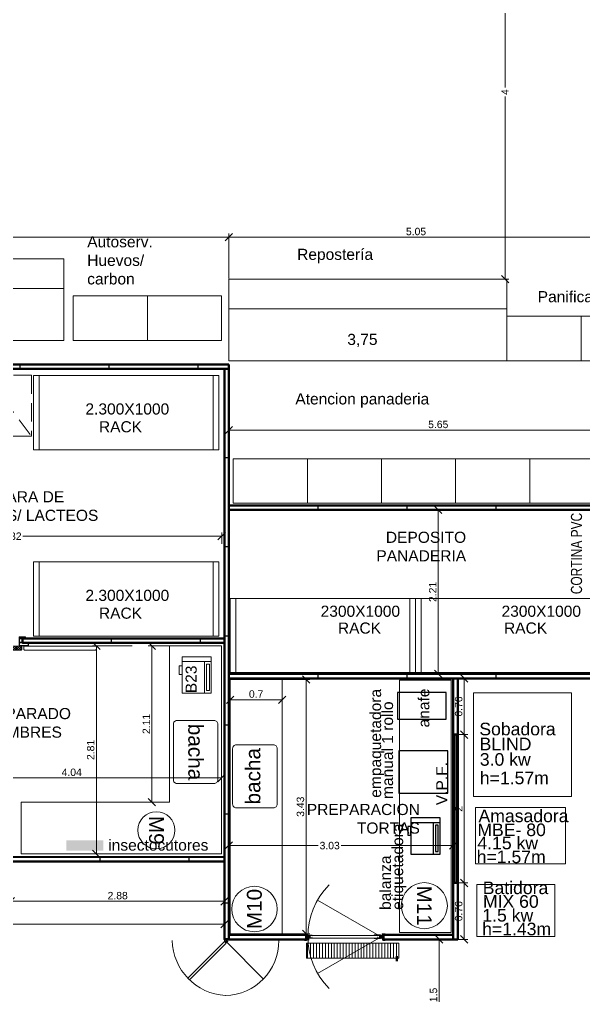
# Model space of a CAD drawing. Header units: inches. Extents: x 2 to 337, y 2 to 182.
# Drawn here: x 280.29 to 287.9, y 50.25 to 63.4 of the extents above; entities that cross this region are included whole.
import ezdxf

# ---------------------------------------------------------------- set-up
doc = ezdxf.new("R2010")
doc.units = ezdxf.units.IN
doc.header["$MEASUREMENT"] = 0
doc.linetypes.add('HIDDEN2', pattern=[4.7625, 3.175, -1.5875])
doc.linetypes.add('LZ-COME$0$DASH_15', pattern=[0.375, 0.25, -0.125])
for name, color, linetype in [('(C)Paneles 60mm.', 4, 'Continuous'), ('0-CORTINAPVC-TXT', 7, 'Continuous'), ('JU-PLANTA(XREF)$0$0-EQUIPAMIENTO-LAB', 6, 'Continuous'), ('JU-PLANTA(XREF)$0$COMESTIBLES0-EQUIP-TXT', 3, 'Continuous'), ('JU-PLANTA(XREF)$0$TRASTIENDAS-EQUIPAMIENTO', 6, 'Continuous'), ('L pisos', 8, 'Continuous')]:
    doc.layers.add(name, color=color, linetype=linetype)
for name, color, linetype, lineweight in [('0-EQUIPAMIENTO-LAB', 6, 'Continuous', 13), ('ARQ-REJILLAS', 4, 'Continuous', 5), ('COMESTIBLES0-EQUIP-TXT', 3, 'Continuous', 9), ('EQUIPAMIENTO', 111, 'Continuous', 13), ('EQUIPAMIENTO-TRASTIENDA', 6, 'Continuous', 9), ('L COTAS', 1, 'Continuous', 9), ('L EQUIP', 6, 'Continuous', 9), ('L PANELES', 136, 'Continuous', 50), ('L PROYEC', 4, 'HIDDEN2', 9)]:
    doc.layers.add(name, color=color, linetype=linetype, lineweight=lineweight)
doc.styles.add('3mm para 1.100', font='ARIAL.TTF')
doc.styles.add('ARIAL', font='ARIAL.TTF')
doc.styles.add('JU-PLANTA(XREF)$0$ARIAL', font='ARIAL.TTF')
doc.styles.add('LZ-COME$0$LETRITAS', font='ROMAN1.shx', dxfattribs={"width": 1.2, "height": 0.225})
doc.styles.get("Standard").update_dxf_attribs({"font": 'ARIAL.TTF'})
doc.styles.add('STYLE10', font='ARIAL.TTF', dxfattribs={"height": 0.17})
doc.dimstyles.new('cotas 1.50', dxfattribs={"dimscale": 0.5, "dimtxt": 0.2, "dimasz": 0.2, "dimexe": 0.1, "dimexo": 0, "dimgap": 0.05, "dimtad": 1, "dimdsep": 46, "dimtxsty": 'ARIAL', "dimblk": 'OBLIQUE', "dimcen": 0.09, "dimclrd": 256, "dimclre": 256, "dimclrt": 256, "dimadec": 0, "dimazin": 2, "dimtfac": 1, "dimtofl": 0, "dimtmove": 2, "dimatfit": 3, "dimfxl": 0, "dimtolj": 1, "dimtzin": 0, "dimlwd": -1, "dimlwe": -1, "dimarcsym": 0})

# ---------------------------------------------------------------- blocks, each defined once
blk = doc.blocks.new('RACKS 250')
for p, q in [((-1.05, -2.5), (-1.05, 0)), ((-1.05, 0), (-0.05, 0)), ((-0.05, 0), (-0.05, -2.5)), ((-1.05, -0.0762), (-0.05, -0.0762)), ((-1.05, -2.4238), (-0.05, -2.4238)), ((-0.05, -2.5), (-1.05, -2.5))]:
    blk.add_line(p, q)
blk = doc.blocks.new('_Oblique')
at = {"color": 0, "linetype": 'ByBlock', "lineweight": -2}
blk.add_line((-0.5, -0.5), (0.5, 0.5), dxfattribs=at)
blk = doc.blocks.new('*D569')
at = {"layer": 'Defpoints', "color": 0}
for p in [(283.114, 52.267), (286.145, 52.267), (286.145, 52.267)]:
    blk.add_point(p, dxfattribs=at)
at = {"layer": 'L COTAS'}
for p, q in [((283.114, 52.267), (283.114, 52.317)), ((283.114, 52.267), (284.322, 52.267)), ((286.145, 52.267), (284.631, 52.267)), ((286.145, 52.267), (286.145, 52.317))]:
    blk.add_line(p, q, dxfattribs=at)
at = {"layer": 'L COTAS', "xscale": 0.1, "yscale": 0.1, "zscale": 0.1, "rotation": 180}
blk.add_blockref('_Oblique', (283.114, 52.267), dxfattribs=at)
at = {"layer": 'L COTAS', "xscale": 0.1, "yscale": 0.1, "zscale": 0.1}
blk.add_blockref('_Oblique', (286.145, 52.267), dxfattribs=at)
at = {"layer": 'L COTAS', "insert": (284.477, 52.267), "char_height": 0.1, "attachment_point": 5, "style": 'ARIAL'}
blk.add_mtext('\\A1;3.03', dxfattribs=at)
blk = doc.blocks.new('LJ-PLANTA BASE(XREF)$0$SE-COME$0$LR-COME$0$B26')
for p, q in [((-0.182, -0.394), (-0.182, 0)), ((-0.182, -0.092), (0.245, -0.092))]:
    blk.add_line(p, q)
for points in [[(0.245, -0.394), (0.245, 0), (-0.245, 0), (-0.245, -0.394)], [(0.21, -0.063), (0.21, -0.025), (-0.146, -0.025), (-0.146, -0.063)], [(-0.008, -0.434), (-0.008, -0.394), (-0.125, -0.394), (-0.125, -0.434)]]:
    blk.add_lwpolyline(points, close=True)
blk = doc.blocks.new('*D572')
at = {"layer": 'Defpoints', "color": 0}
for p in [(276.699, 56.905), (283.02, 56.438), (283.02, 56.334)]:
    blk.add_point(p, dxfattribs=at)
at = {"layer": 'L COTAS'}
for p, q in [((276.699, 56.905), (276.699, 56.388)), ((283.02, 56.334), (283.02, 56.488)), ((276.699, 56.438), (280.029, 56.438)), ((283.02, 56.438), (280.338, 56.438))]:
    blk.add_line(p, q, dxfattribs=at)
at = {"layer": 'L COTAS', "xscale": 0.1, "yscale": 0.1, "zscale": 0.1, "rotation": 180}
blk.add_blockref('_Oblique', (276.699, 56.438), dxfattribs=at)
at = {"layer": 'L COTAS', "xscale": 0.1, "yscale": 0.1, "zscale": 0.1}
blk.add_blockref('_Oblique', (283.02, 56.438), dxfattribs=at)
at = {"layer": 'L COTAS', "insert": (280.184, 56.438), "char_height": 0.1, "attachment_point": 5, "style": 'ARIAL'}
blk.add_mtext('\\A1;6.32', dxfattribs=at)
blk = doc.blocks.new('DFGSDFG')
at = {"linetype": 'LZ-COME$0$DASH_15'}
blk.add_line((0.821, -0.615), (0, 0), dxfattribs=at)
blk.add_lwpolyline([(0.821, 0), (0, 0), (0, -0.615), (0.821, -0.615)], close=True, dxfattribs=at)
blk = doc.blocks.new('*D573')
at = {"layer": 'Defpoints', "color": 0}
for p in [(285.942, 56.794), (285.673, 54.582), (285.942, 54.582)]:
    blk.add_point(p, dxfattribs=at)
at = {"layer": 'L COTAS'}
for p, q in [((285.942, 56.794), (285.892, 56.794)), ((285.942, 56.794), (285.942, 54.582)), ((285.673, 54.582), (285.992, 54.582))]:
    blk.add_line(p, q, dxfattribs=at)
at = {"layer": 'L COTAS', "xscale": 0.1, "yscale": 0.1, "zscale": 0.1}
for p, rotation in [((285.942, 56.794), 90), ((285.942, 54.582), 270)]:
    blk.add_blockref('_Oblique', p, dxfattribs=dict(at, rotation=rotation))
at = {"layer": 'L COTAS', "insert": (285.867, 55.688), "char_height": 0.1, "attachment_point": 5, "rotation": 90, "style": 'ARIAL'}
blk.add_mtext('\\A1;2.21', dxfattribs=at)
blk = doc.blocks.new('*D585')
at = {"layer": 'Defpoints', "color": 0}
for p in [(283.118, 60.47), (272.101, 59.913), (283.118, 59.913)]:
    blk.add_point(p, dxfattribs=at)
at = {"layer": 'L COTAS'}
for p, q in [((272.101, 59.913), (272.101, 60.52)), ((272.101, 60.47), (283.118, 60.47)), ((283.118, 59.913), (283.118, 60.52))]:
    blk.add_line(p, q, dxfattribs=at)
at = {"layer": 'L COTAS', "xscale": 0.1, "yscale": 0.1, "zscale": 0.1, "rotation": 180}
blk.add_blockref('_Oblique', (272.101, 60.47), dxfattribs=at)
at = {"layer": 'L COTAS', "xscale": 0.1, "yscale": 0.1, "zscale": 0.1}
blk.add_blockref('_Oblique', (283.118, 60.47), dxfattribs=at)
at = {"layer": 'L COTAS', "insert": (277.61, 60.546), "char_height": 0.1, "attachment_point": 5, "style": 'ARIAL'}
blk.add_mtext('\\A1;11.02', dxfattribs=at)
blk = doc.blocks.new('*D586')
at = {"layer": 'Defpoints', "color": 0}
for p in [(288.166, 60.47), (283.118, 59.913), (288.166, 59.883)]:
    blk.add_point(p, dxfattribs=at)
at = {"layer": 'L COTAS'}
for p, q in [((283.118, 59.913), (283.118, 60.52)), ((283.118, 60.47), (288.166, 60.47)), ((288.166, 59.883), (288.166, 60.52))]:
    blk.add_line(p, q, dxfattribs=at)
at = {"layer": 'L COTAS', "xscale": 0.1, "yscale": 0.1, "zscale": 0.1, "rotation": 180}
blk.add_blockref('_Oblique', (283.118, 60.47), dxfattribs=at)
at = {"layer": 'L COTAS', "xscale": 0.1, "yscale": 0.1, "zscale": 0.1}
blk.add_blockref('_Oblique', (288.166, 60.47), dxfattribs=at)
at = {"layer": 'L COTAS', "insert": (285.642, 60.546), "char_height": 0.1, "attachment_point": 5, "style": 'ARIAL'}
blk.add_mtext('\\A1;5.05', dxfattribs=at)
blk = doc.blocks.new('*D625')
at = {"layer": 'Defpoints', "color": 0}
for p in [(280.175, 52.017), (283.058, 51.516), (283.058, 51.516)]:
    blk.add_point(p, dxfattribs=at)
at = {"layer": 'L COTAS'}
for p, q in [((280.175, 52.017), (280.175, 51.466)), ((280.175, 51.516), (283.058, 51.516)), ((283.058, 51.516), (283.058, 51.566))]:
    blk.add_line(p, q, dxfattribs=at)
at = {"layer": 'L COTAS', "xscale": 0.1, "yscale": 0.1, "zscale": 0.1, "rotation": 180}
blk.add_blockref('_Oblique', (280.175, 51.516), dxfattribs=at)
at = {"layer": 'L COTAS', "xscale": 0.1, "yscale": 0.1, "zscale": 0.1}
blk.add_blockref('_Oblique', (283.058, 51.516), dxfattribs=at)
at = {"layer": 'L COTAS', "insert": (281.617, 51.592), "char_height": 0.1, "attachment_point": 5, "style": 'ARIAL'}
blk.add_mtext('\\A1;2.88', dxfattribs=at)
blk = doc.blocks.new('*D597')
at = {"layer": 'Defpoints', "color": 0}
for p in [(272.101, 52.054), (283.058, 51.209), (283.058, 51.209)]:
    blk.add_point(p, dxfattribs=at)
at = {"layer": 'L COTAS'}
for p, q in [((272.101, 52.054), (272.101, 51.159)), ((272.101, 51.209), (283.058, 51.209)), ((283.058, 51.209), (283.058, 51.259))]:
    blk.add_line(p, q, dxfattribs=at)
at = {"layer": 'L COTAS', "xscale": 0.1, "yscale": 0.1, "zscale": 0.1, "rotation": 180}
blk.add_blockref('_Oblique', (272.101, 51.209), dxfattribs=at)
at = {"layer": 'L COTAS', "xscale": 0.1, "yscale": 0.1, "zscale": 0.1}
blk.add_blockref('_Oblique', (283.058, 51.209), dxfattribs=at)
at = {"layer": 'L COTAS', "insert": (277.58, 51.285), "char_height": 0.1, "attachment_point": 5, "style": 'ARIAL'}
blk.add_mtext('\\A1;10.96', dxfattribs=at)
blk = doc.blocks.new('*D628')
at = {"layer": 'Defpoints', "color": 0}
for p in [(288.766, 57.869), (283.118, 56.854), (288.766, 56.854)]:
    blk.add_point(p, dxfattribs=at)
at = {"layer": 'L COTAS'}
for p, q in [((283.118, 56.854), (283.118, 57.919)), ((288.766, 56.854), (288.766, 57.919)), ((283.118, 57.869), (288.766, 57.869))]:
    blk.add_line(p, q, dxfattribs=at)
at = {"layer": 'L COTAS', "xscale": 0.1, "yscale": 0.1, "zscale": 0.1, "rotation": 180}
blk.add_blockref('_Oblique', (283.118, 57.869), dxfattribs=at)
at = {"layer": 'L COTAS', "xscale": 0.1, "yscale": 0.1, "zscale": 0.1}
blk.add_blockref('_Oblique', (288.766, 57.869), dxfattribs=at)
at = {"layer": 'L COTAS', "insert": (285.942, 57.945), "char_height": 0.1, "attachment_point": 5, "style": 'ARIAL'}
blk.add_mtext('\\A1;5.65', dxfattribs=at)
blk = doc.blocks.new('*D630')
at = {"layer": 'Defpoints', "color": 0}
for p in [(281.814, 54.961), (281.329, 52.154), (281.668, 52.154)]:
    blk.add_point(p, dxfattribs=at)
at = {"layer": 'L COTAS'}
for p, q in [((281.814, 54.961), (281.279, 54.961)), ((281.329, 54.961), (281.329, 52.154)), ((281.668, 52.154), (281.279, 52.154))]:
    blk.add_line(p, q, dxfattribs=at)
at = {"layer": 'L COTAS', "xscale": 0.1, "yscale": 0.1, "zscale": 0.1}
for p, rotation in [((281.329, 54.961), 90), ((281.329, 52.154), 270)]:
    blk.add_blockref('_Oblique', p, dxfattribs=dict(at, rotation=rotation))
at = {"layer": 'L COTAS', "insert": (281.253, 53.557), "char_height": 0.1, "attachment_point": 5, "rotation": 90, "style": 'ARIAL'}
blk.add_mtext('\\A1;2.81', dxfattribs=at)
blk = doc.blocks.new('*D599')
at = {"layer": 'Defpoints', "color": 0}
for p in [(278.975, 53.19), (283.018, 53.19), (283.018, 53.179)]:
    blk.add_point(p, dxfattribs=at)
at = {"layer": 'L COTAS'}
for p, q in [((278.975, 53.19), (278.975, 53.129)), ((278.975, 53.179), (283.018, 53.179)), ((283.018, 53.19), (283.018, 53.129))]:
    blk.add_line(p, q, dxfattribs=at)
at = {"layer": 'L COTAS', "xscale": 0.1, "yscale": 0.1, "zscale": 0.1, "rotation": 180}
blk.add_blockref('_Oblique', (278.975, 53.179), dxfattribs=at)
at = {"layer": 'L COTAS', "xscale": 0.1, "yscale": 0.1, "zscale": 0.1}
blk.add_blockref('_Oblique', (283.018, 53.179), dxfattribs=at)
at = {"layer": 'L COTAS', "insert": (280.997, 53.255), "char_height": 0.1, "attachment_point": 5, "style": 'ARIAL'}
blk.add_mtext('\\A1;4.04', dxfattribs=at)
blk = doc.blocks.new('*D631')
at = {"layer": 'Defpoints', "color": 0}
for p in [(286.205, 51.003), (285.954, 49.504), (286.205, 49.504)]:
    blk.add_point(p, dxfattribs=at)
at = {"layer": 'L COTAS'}
for p, q in [((286.205, 51.003), (285.904, 51.003)), ((285.954, 51.003), (285.954, 49.504)), ((286.205, 49.504), (285.904, 49.504))]:
    blk.add_line(p, q, dxfattribs=at)
at = {"layer": 'L COTAS', "xscale": 0.1, "yscale": 0.1, "zscale": 0.1}
for p, rotation in [((285.954, 51.003), 90), ((285.954, 49.504), 270)]:
    blk.add_blockref('_Oblique', p, dxfattribs=dict(at, rotation=rotation))
at = {"layer": 'L COTAS', "insert": (285.878, 50.254), "char_height": 0.1, "attachment_point": 5, "rotation": 90, "style": 'ARIAL'}
blk.add_mtext('\\A1;1.5', dxfattribs=at)
blk = doc.blocks.new('*D560')
at = {"layer": 'Defpoints', "color": 0}
for p in [(282.318, 54.961), (282.078, 52.854), (282.318, 52.854)]:
    blk.add_point(p, dxfattribs=at)
at = {"layer": 'L COTAS'}
for p, q in [((282.318, 54.961), (282.028, 54.961)), ((282.078, 54.961), (282.078, 52.854)), ((282.318, 52.854), (282.028, 52.854))]:
    blk.add_line(p, q, dxfattribs=at)
at = {"layer": 'L COTAS', "xscale": 0.1, "yscale": 0.1, "zscale": 0.1}
for p, rotation in [((282.078, 54.961), 90), ((282.078, 52.854), 270)]:
    blk.add_blockref('_Oblique', p, dxfattribs=dict(at, rotation=rotation))
at = {"layer": 'L COTAS', "insert": (282.003, 53.907), "char_height": 0.1, "attachment_point": 5, "rotation": 90, "style": 'ARIAL'}
blk.add_mtext('\\A1;2.11', dxfattribs=at)
blk = doc.blocks.new('*D602')
at = {"layer": 'Defpoints', "color": 0}
for p in [(283.135, 54.505), (283.835, 54.505), (283.135, 54.234)]:
    blk.add_point(p, dxfattribs=at)
at = {"layer": 'L COTAS'}
for p, q in [((283.135, 54.505), (283.135, 54.184)), ((283.835, 54.505), (283.835, 54.184)), ((283.835, 54.234), (283.135, 54.234))]:
    blk.add_line(p, q, dxfattribs=at)
at = {"layer": 'L COTAS', "xscale": 0.1, "yscale": 0.1, "zscale": 0.1, "rotation": 180}
blk.add_blockref('_Oblique', (283.135, 54.234), dxfattribs=at)
at = {"layer": 'L COTAS', "xscale": 0.1, "yscale": 0.1, "zscale": 0.1}
blk.add_blockref('_Oblique', (283.835, 54.234), dxfattribs=at)
at = {"layer": 'L COTAS', "insert": (283.485, 54.31), "char_height": 0.1, "attachment_point": 5, "style": 'ARIAL'}
blk.add_mtext('\\A1;0.7', dxfattribs=at)
blk = doc.blocks.new('*D603')
at = {"layer": 'Defpoints', "color": 0}
for p in [(283.835, 54.505), (284.159, 54.505), (283.835, 51.077)]:
    blk.add_point(p, dxfattribs=at)
at = {"layer": 'L COTAS'}
for p, q in [((283.835, 54.505), (284.209, 54.505)), ((284.159, 51.077), (284.159, 54.505)), ((283.835, 51.077), (284.209, 51.077))]:
    blk.add_line(p, q, dxfattribs=at)
at = {"layer": 'L COTAS', "xscale": 0.1, "yscale": 0.1, "zscale": 0.1}
for p, rotation in [((284.159, 54.505), 90), ((284.159, 51.077), 270)]:
    blk.add_blockref('_Oblique', p, dxfattribs=dict(at, rotation=rotation))
at = {"layer": 'L COTAS', "insert": (284.083, 52.791), "char_height": 0.1, "attachment_point": 5, "rotation": 90, "style": 'ARIAL'}
blk.add_mtext('\\A1;3.43', dxfattribs=at)
blk = doc.blocks.new('PVV1H 1_00_60')
at = {"layer": 'L EQUIP'}
for p, q in [((0.017, 0.002), (0.017, 0.047)), ((0.017, 0.047), (0.021, 0.047)), ((0.021, 0.002), (0.017, 0.002)), ((0.021, 0.047), (0.021, 0.002)), ((0.038, 0.043), (0.021, 0.043)), ((0.021, 0.043), (0.021, 0.006)), ((0.021, 0.034), (0.026, 0.029)), ((0.021, 0.015), (0.026, 0.019)), ((0.021, 0.006), (0.038, 0.006)), ((0.028, 0.029), (0.031, 0.029)), ((0.028, 0.02), (0.031, 0.02)), ((0.122, 0.049), (0.038, 0.049)), ((0.038, 0.049), (0.038, 0.043)), ((0.038, 0.006), (0.038, -0.001)), ((0.122, 0.044), (0.043, 0.044)), ((0.043, 0.044), (0.043, 0.004)), ((0.122, 0.004), (0.043, 0.004)), ((0.057, 0.049), (0.057, 0.044)), ((0.057, 0.004), (0.057, -0.001)), ((0.101, 0.049), (0.101, 0.047)), ((0.101, 0.047), (0.116, 0.047)), ((0.101, 0.002), (0.101, -0.001)), ((0.101, 0.002), (0.116, 0.002)), ((0.104, 0.047), (0.104, 0.044)), ((0.104, 0.004), (0.104, 0.002)), ((0.113, 0.047), (0.113, 0.044)), ((0.113, 0.004), (0.113, 0.002)), ((0.116, 0.049), (0.116, 0.047)), ((0.116, 0.002), (0.116, -0.001)), ((0.122, 0.044), (0.122, 0.049)), ((0.122, -0.001), (0.122, 0.004)), ((0.038, -0.001), (0.122, -0.001))]:
    blk.add_line(p, q, dxfattribs=at)
for points in [[(-0.015, 0.06), (-0.053, 0.06), (-0.053, 0.064), (-0.052, 0.065), (-0.048, 0.069), (-0.024, 0.076), (-0.024, 0.076), (-0.021, 0.076), (-0.021, 0.076), (0, 0.076), (0.002, 0.074), (0.002, 0.072), (0.005, 0.072), (0.007, 0.071), (0.011, 0.067), (0.017, 0.043), (0.017, 0.043), (0.017, 0.04), (0.017, 0.04), (0.017, -0.014), (0.015, -0.016), (-0.021, -0.016), (-0.021, -0.015), (-0.024, -0.015), (-0.024, -0.015), (-0.046, -0.009), (-0.047, -0.009), (-0.048, -0.009), (-0.052, -0.005), (-0.053, -0.003), (-0.053, 0), (-0.016, 0), (-0.016, -0.007), (-0.015, -0.008), (0.001, -0.008), (0.002, -0.007), (0.002, 0.017), (0, 0.017), (0, 0.066), (-0.015, 0.066)], [(0.067, 0.042), (0.968, 0.042), (0.968, 0.043), (0.067, 0.043)], [(0.067, 0.006), (0.968, 0.006), (0.968, 0.007), (0.067, 0.007)], [(1.05, 0.06), (1.087, 0.06), (1.087, 0.064), (1.086, 0.065), (1.082, 0.069), (1.059, 0.076), (1.058, 0.076), (1.055, 0.076), (1.055, 0.076), (1.034, 0.076), (1.033, 0.074), (1.033, 0.072), (1.029, 0.072), (1.028, 0.071), (1.024, 0.067), (1.017, 0.043), (1.017, 0.043), (1.017, 0.04), (1.017, 0.04), (1.017, -0.014), (1.019, -0.016), (1.055, -0.016), (1.055, -0.015), (1.058, -0.015), (1.059, -0.015), (1.081, -0.009), (1.081, -0.009), (1.082, -0.009), (1.087, -0.005), (1.087, -0.003), (1.087, 0), (1.05, 0), (1.05, -0.007), (1.05, -0.008), (1.033, -0.008), (1.033, -0.007), (1.033, 0.017), (1.035, 0.017), (1.035, 0.066), (1.05, 0.066)]]:
    blk.add_lwpolyline(points, close=True, dxfattribs=at)
for points in [[(0.047, 0.008, -0.414214), (0.046, 0.007), (0.046, 0.007, -0.185961), (0.044, 0.008), (0.036, 0.018, 0.169696), (0.022, 0.023), (0.02, 0.023, -1), (0.02, 0.025), (0.022, 0.025), (0.02, 0.025), (0.022, 0.025, 0.169696), (0.036, 0.031), (0.043, 0.04, -0.283499), (0.046, 0.041, -0.414214), (0.047, 0.041, -0.414214), (0.046, 0.04, 0.473727), (0.044, 0.038), (0.044, 0.028), (0.047, 0.028), (0.047, 0.033), (0.049, 0.033), (0.049, 0.015), (0.047, 0.015), (0.047, 0.021), (0.044, 0.021), (0.044, 0.01, 0.348864), (0.046, 0.008), (0.046, 0.008, -0.414214)], [(0.057, 0.043), (0.057, 0.041, 0.414214), (0.06, 0.038), (0.065, 0.038, -0.061321), (0.065, 0.038), (0.076, 0.035), (0.077, 0.037), (0.065, 0.04, 0.061321), (0.065, 0.04), (0.06, 0.04, -0.414214), (0.058, 0.041), (0.058, 0.043), (0.077, 0.043), (0.077, 0.044), (0.048, 0.044, 0.414214), (0.045, 0.041), (0.045, 0.028), (0.046, 0.028), (0.046, 0.036), (0.05, 0.036, -0.414214), (0.052, 0.034), (0.052, 0.014, -0.414214), (0.05, 0.012), (0.046, 0.012), (0.046, 0.02), (0.045, 0.02), (0.045, 0.007, 0.414214), (0.048, 0.004), (0.077, 0.004), (0.077, 0.006), (0.058, 0.006), (0.058, 0.007, -0.414214), (0.06, 0.009), (0.065, 0.009, 0.061321), (0.065, 0.009), (0.077, 0.012), (0.076, 0.013), (0.065, 0.01, -0.061321), (0.065, 0.01), (0.06, 0.01, 0.414214), (0.057, 0.007), (0.057, 0.006), (0.048, 0.006, -0.414214), (0.046, 0.007), (0.046, 0.011), (0.05, 0.011, 0.414214), (0.053, 0.014), (0.053, 0.034, 0.414214), (0.05, 0.037), (0.046, 0.037), (0.046, 0.041, -0.414214), (0.048, 0.043)], [(0.978, 0.043), (0.978, 0.041, -0.414214), (0.975, 0.038), (0.97, 0.038, 0.061321), (0.97, 0.038), (0.958, 0.035), (0.958, 0.037), (0.969, 0.04, -0.061321), (0.97, 0.04), (0.975, 0.04, 0.414214), (0.977, 0.041), (0.977, 0.043), (0.958, 0.043), (0.958, 0.044), (0.987, 0.044, -0.414214), (0.99, 0.041), (0.99, 0.028), (0.988, 0.028), (0.988, 0.036), (0.985, 0.036, 0.414214), (0.983, 0.034), (0.983, 0.014, 0.414214), (0.985, 0.012), (0.988, 0.012), (0.988, 0.02), (0.99, 0.02), (0.99, 0.007, -0.414214), (0.987, 0.004), (0.958, 0.004), (0.958, 0.006), (0.977, 0.006), (0.977, 0.007, 0.414214), (0.975, 0.009), (0.97, 0.009, -0.061321), (0.969, 0.009), (0.958, 0.012), (0.958, 0.013), (0.97, 0.01, 0.061321), (0.97, 0.01), (0.975, 0.01, -0.414214), (0.978, 0.007), (0.978, 0.006), (0.987, 0.006, 0.414214), (0.988, 0.007), (0.988, 0.011), (0.985, 0.011, -0.414214), (0.982, 0.014), (0.982, 0.034, -0.414214), (0.985, 0.037), (0.988, 0.037), (0.988, 0.041, 0.414214), (0.987, 0.043)], [(0.988, 0.008, 0.414214), (0.988, 0.007), (0.989, 0.007, 0.185961), (0.991, 0.008), (0.998, 0.018, -0.169696), (1.013, 0.023), (1.014, 0.023, 1), (1.014, 0.025), (1.013, 0.025), (1.014, 0.025), (1.013, 0.025, -0.169696), (0.998, 0.031), (0.991, 0.04, 0.283499), (0.988, 0.041, 0.414214), (0.988, 0.041, 0.414214), (0.988, 0.04, -0.473727), (0.991, 0.038), (0.991, 0.028), (0.988, 0.028), (0.988, 0.033), (0.985, 0.033), (0.985, 0.015), (0.988, 0.015), (0.988, 0.021), (0.991, 0.021), (0.991, 0.01, -0.348864), (0.989, 0.008), (0.988, 0.008, 0.414214)]]:
    blk.add_lwpolyline(points, format="xyb", close=True, dxfattribs=at)
blk.add_circle((0.03, 0.024), 0.0045, dxfattribs=at)
for centre, radius, start, end in [((0.028, 0.031), 0.002, 227.7263, 270), ((0.028, 0.018), 0.002, 90, 132.2737), ((0.031, 0.027), 0.002, 65.38, 90), ((0.031, 0.022), 0.002, 270, 294.62), ((0.03, 0.024), 0.00475, 294.62, 65.38)]:
    blk.add_arc(centre, radius, start, end, dxfattribs=at)
at = {"layer": 'L PROYEC'}
for q in [(0.883, 0.517), (0.883, -0.468)]:
    blk.add_line((0.03, 0.024), q, dxfattribs=at)
blk.add_arc((0.03, 0.024), 0.985, 315, 45, dxfattribs=at)
blk = doc.blocks.new('JU-PLANTA(XREF)$0$LJ-PLANTA BASE(XREF)$0$SE-COME$0$LR-COME$0$B26')
for p, q in [((-0.182, -0.394), (-0.182, 0)), ((-0.182, -0.092), (0.245, -0.092))]:
    blk.add_line(p, q)
for points in [[(0.245, -0.394), (0.245, 0), (-0.245, 0), (-0.245, -0.394)], [(0.21, -0.063), (0.21, -0.025), (-0.146, -0.025), (-0.146, -0.063)], [(-0.008, -0.434), (-0.008, -0.394), (-0.125, -0.394), (-0.125, -0.434)]]:
    blk.add_lwpolyline(points, close=True)
blk = doc.blocks.new('PPiv MT 1_00')
at = {"layer": 'L COTAS'}
h = blk.add_hatch(dxfattribs=at)
h.set_pattern_fill('HONEY', color=256, scale=0.1, angle=0.0267, style=0)
h.set_pattern_definition([(0.026676, (-36.510646, -16.688191), (0.018744958, 0.010834046), [0.0125, -0.025]), (120.026676, (-36.510646, -16.688191), (-0.018755038, 0.0108165868), [0.0125, -0.025]), (60.026676, (-36.510646, -16.688191), (-1.008e-05, 0.0216506327), [-0.025, 0.0125])])
edge = h.paths.add_edge_path()
edge.add_line((0.023, -0.114), (1.073, -0.114))
edge.add_arc((1.073, -0.094), 0.02, 270.0267, 360.0267)
edge.add_line((1.093, -0.094), (1.093, -0.054))
edge.add_line((1.093, -0.054), (0.003, -0.054))
edge.add_line((0.003, -0.054), (0.003, -0.094))
edge.add_arc((0.023, -0.094), 0.02, 180.0267, 270.0267)
for points in [[(0.05, 0), (-0.09, 0), (-0.09, -0.04, 0.414214), (-0.08, -0.05), (0.04, -0.05, 0.414214), (0.05, -0.04)], [(-0.05, 0.06), (0.05, 0.06), (0.05, 0.075, 0.414214), (0.04, 0.085), (-0.04, 0.085, 0.414214), (-0.05, 0.075)], [(-0.04, 0.08, 0.414214), (-0.045, 0.075), (-0.045, 0.065), (0.045, 0.065), (0.045, 0.075, 0.414214), (0.04, 0.08)], [(1.15, 0.06), (1.05, 0.06), (1.05, 0.075, -0.414214), (1.06, 0.085), (1.14, 0.085, -0.414214), (1.15, 0.075)], [(1.05, 0), (1.19, 0), (1.19, -0.04, -0.414214), (1.18, -0.05), (1.06, -0.05, -0.414214), (1.05, -0.04)], [(1.14, 0.08, -0.414214), (1.145, 0.075), (1.145, 0.065), (1.055, 0.065), (1.055, 0.075, -0.414214), (1.06, 0.08)], [(-0.08, -0.045), (0.04, -0.045, 0.414214), (0.045, -0.04), (0.045, -0.005), (-0.085, -0.005), (-0.085, -0.04, 0.414214)], [(0.023, -0.114), (1.073, -0.114, 0.414214), (1.093, -0.094), (1.093, -0.054), (0.003, -0.054), (0.003, -0.094, 0.414214)], [(1.18, -0.045), (1.06, -0.045, -0.414214), (1.055, -0.04), (1.055, -0.005), (1.185, -0.005), (1.185, -0.04, -0.414214)]]:
    blk.add_lwpolyline(points, format="xyb", close=True, dxfattribs=at)
for points in [[(0, 0), (0.05, 0), (0.05, 0.06), (0, 0.06)], [(0.005, 0.005), (0.045, 0.005), (0.045, 0.055), (0.005, 0.055)], [(1.1, 0), (1.05, 0), (1.05, 0.06), (1.1, 0.06)], [(1.095, 0.005), (1.055, 0.005), (1.055, 0.055), (1.095, 0.055)]]:
    blk.add_lwpolyline(points, close=True, dxfattribs=at)
at = {"layer": 'L PROYEC'}
blk.add_lwpolyline([(1.14, -0.114), (2.19, -0.113, 0.414214), (2.21, -0.093), (2.21, -0.053), (1.12, -0.054), (1.12, -0.094, 0.414214)], format="xyb", close=True, dxfattribs=at)
blk = doc.blocks.new('*D677')
at = {"layer": 'Defpoints', "color": 0}
for p in [(287.295, 63.904), (286.743, 59.904), (286.844, 59.904)]:
    blk.add_point(p, dxfattribs=at)
at = {"layer": 'L COTAS'}
for p, q in [((287.295, 63.904), (286.794, 63.904)), ((286.844, 63.904), (286.844, 62.486)), ((286.844, 59.904), (286.844, 62.366)), ((286.743, 59.904), (286.894, 59.904))]:
    blk.add_line(p, q, dxfattribs=at)
at = {"layer": 'L COTAS', "xscale": 0.1, "yscale": 0.1, "zscale": 0.1}
for p, rotation in [((286.844, 63.904), 90), ((286.844, 59.904), 270)]:
    blk.add_blockref('_Oblique', p, dxfattribs=dict(at, rotation=rotation))
at = {"layer": 'L COTAS', "insert": (286.844, 62.426), "char_height": 0.1, "attachment_point": 5, "rotation": 90, "style": 'ARIAL'}
blk.add_mtext('\\A1;4', dxfattribs=at)
blk = doc.blocks.new('*D711')
at = {"layer": 'Defpoints', "color": 0}
for p in [(286.205, 54.522), (286.205, 53.763), (286.293, 53.763)]:
    blk.add_point(p, dxfattribs=at)
at = {"layer": 'L COTAS'}
for p, q in [((286.205, 54.522), (286.343, 54.522)), ((286.293, 54.522), (286.293, 53.763)), ((286.205, 53.763), (286.343, 53.763))]:
    blk.add_line(p, q, dxfattribs=at)
at = {"layer": 'L COTAS', "xscale": 0.1, "yscale": 0.1, "zscale": 0.1}
for p, rotation in [((286.293, 54.522), 90), ((286.293, 53.763), 270)]:
    blk.add_blockref('_Oblique', p, dxfattribs=dict(at, rotation=rotation))
at = {"layer": 'L COTAS', "insert": (286.217, 54.143), "char_height": 0.1, "attachment_point": 5, "rotation": 90, "style": 'ARIAL'}
blk.add_mtext('\\A1;0.76', dxfattribs=at)
blk = doc.blocks.new('*D712')
at = {"layer": 'Defpoints', "color": 0}
for p in [(286.205, 53.763), (286.205, 51.763), (286.293, 51.763)]:
    blk.add_point(p, dxfattribs=at)
at = {"layer": 'L COTAS'}
for p, q in [((286.205, 53.763), (286.343, 53.763)), ((286.293, 53.763), (286.293, 51.763)), ((286.205, 51.763), (286.343, 51.763))]:
    blk.add_line(p, q, dxfattribs=at)
at = {"layer": 'L COTAS', "xscale": 0.1, "yscale": 0.1, "zscale": 0.1}
for p, rotation in [((286.293, 53.763), 90), ((286.293, 51.763), 270)]:
    blk.add_blockref('_Oblique', p, dxfattribs=dict(at, rotation=rotation))
at = {"layer": 'L COTAS', "insert": (286.218, 52.763), "char_height": 0.1, "attachment_point": 5, "rotation": 90, "style": 'ARIAL'}
blk.add_mtext('\\A1;2', dxfattribs=at)
blk = doc.blocks.new('*D713')
at = {"layer": 'Defpoints', "color": 0}
for p in [(286.205, 51.763), (286.205, 51.003), (286.293, 51.003)]:
    blk.add_point(p, dxfattribs=at)
at = {"layer": 'L COTAS'}
for p, q in [((286.205, 51.763), (286.343, 51.763)), ((286.293, 51.763), (286.293, 51.003)), ((286.205, 51.003), (286.343, 51.003))]:
    blk.add_line(p, q, dxfattribs=at)
at = {"layer": 'L COTAS', "xscale": 0.1, "yscale": 0.1, "zscale": 0.1}
for p, rotation in [((286.293, 51.763), 90), ((286.293, 51.003), 270)]:
    blk.add_blockref('_Oblique', p, dxfattribs=dict(at, rotation=rotation))
at = {"layer": 'L COTAS', "insert": (286.217, 51.383), "char_height": 0.1, "attachment_point": 5, "rotation": 90, "style": 'ARIAL'}
blk.add_mtext('\\A1;0.76', dxfattribs=at)

msp = doc.modelspace()

# ---------------------------------------------------------------- hatches: boundary and pattern name
at = {"layer": 'ARQ-REJILLAS'}
h = msp.add_hatch(dxfattribs=at)
h.set_pattern_fill('_USER', color=256, scale=0.04, angle=450, style=0, pattern_type=0)
h.set_pattern_definition([(90, (-473.38033, 3449.09665), (-0.04, 2e-17), [])])
h.paths.add_polyline_path([(285.409, 50.751), (285.409, 50.951), (284.166, 50.951), (284.166, 50.751)])

# ---------------------------------------------------------------- linework, layer by layer
msp.add_lwpolyline([(285.409, 50.751), (285.409, 50.951), (284.166, 50.951), (284.166, 50.751)], close=True, dxfattribs=at)
msp.add_lwpolyline([(285.409, 50.751), (285.409, 50.951), (284.166, 50.951), (284.166, 50.751)], close=True, dxfattribs=at)
at = {"layer": 'EQUIPAMIENTO', "color": 120}
for points in [[(286.418, 54.327), (287.738, 54.327), (287.738, 52.927), (286.418, 52.927), (286.418, 54.327)], [(286.445, 52.78), (287.66, 52.78), (287.66, 52.02), (286.445, 52.02), (286.445, 52.78)], [(286.463, 51.741), (287.513, 51.741), (287.513, 51.041), (286.463, 51.041), (286.463, 51.741)]]:
    msp.add_lwpolyline(points, dxfattribs=at)
at = {"layer": 'JU-PLANTA(XREF)$0$0-EQUIPAMIENTO-LAB'}
for points in [[(285.393, 54.331), (285.393, 53.972), (286.049, 53.972), (286.049, 54.331)], [(285.411, 53.546), (285.411, 52.974), (286.071, 52.974), (286.071, 53.546)]]:
    msp.add_lwpolyline(points, close=True, dxfattribs=at)
at = {"layer": 'L EQUIP', "linetype": 'ByBlock', "ltscale": 0.01}
for p, q in [((280.889, 60.179), (278.389, 60.179)), ((280.889, 59.079), (280.889, 60.179)), ((278.389, 59.779), (280.889, 59.779)), ((283.118, 59.504), (286.868, 59.504)), ((278.389, 59.079), (280.889, 59.079))]:
    msp.add_line(p, q, dxfattribs=at)
at = {"layer": 'L EQUIP'}
for p, q in [((283.018, 54.961), (282.318, 54.961)), ((282.318, 54.961), (282.318, 52.854)), ((283.018, 52.154), (283.018, 54.961)), ((283.135, 51.077), (283.135, 54.505)), ((283.135, 54.505), (283.835, 54.505)), ((283.835, 51.077), (283.835, 54.505)), ((285.417, 54.498), (285.417, 51.097)), ((285.417, 54.498), (286.117, 54.498)), ((286.117, 51.097), (286.117, 54.498)), ((280.315, 52.154), (280.315, 52.854)), ((280.315, 52.854), (282.318, 52.854)), ((282.318, 52.154), (280.315, 52.154)), ((282.318, 52.154), (283.018, 52.154)), ((283.835, 51.077), (283.135, 51.077)), ((285.417, 51.097), (286.117, 51.097)), ((283.059, 50.976), (282.563, 50.481)), ((283.081, 50.953), (282.586, 50.458)), ((283.058, 50.976), (283.058, 51.002)), ((283.059, 51.002), (283.104, 51.002)), ((283.059, 50.976), (283.059, 51.002)), ((283.104, 50.976), (283.059, 50.976)), ((283.059, 50.976), (283.081, 50.953)), ((283.104, 51.002), (283.104, 50.976))]:
    msp.add_line(p, q, dxfattribs=at)
at = {"layer": 'L EQUIP', "linetype": 'ByBlock', "ltscale": 0.01}
msp.add_lwpolyline([(283.118, 58.804), (286.868, 58.804), (286.868, 59.904), (283.118, 59.904), (283.118, 58.804)], dxfattribs=at)
at = {"layer": 'L EQUIP'}
for points in [[(282.017, 59.079), (281.017, 59.079), (281.017, 59.679), (282.017, 59.679)], [(283.017, 59.079), (282.017, 59.079), (282.017, 59.679), (283.017, 59.679)], [(287.868, 58.804), (286.868, 58.804), (286.868, 59.404), (287.868, 59.404)], [(288.868, 58.804), (287.868, 58.804), (287.868, 59.404), (288.868, 59.404)], [(284.176, 56.883), (283.176, 56.883), (283.176, 57.483), (284.176, 57.483)], [(285.176, 56.883), (284.176, 56.883), (284.176, 57.483), (285.176, 57.483)], [(286.176, 56.883), (285.176, 56.883), (285.176, 57.483), (286.176, 57.483)], [(287.176, 56.883), (286.176, 56.883), (286.176, 57.483), (287.176, 57.483)], [(288.176, 56.883), (287.176, 56.883), (287.176, 57.483), (288.176, 57.483)]]:
    msp.add_lwpolyline(points, close=True, dxfattribs=at)
for points in [[(282.968, 53.904), (282.968, 53.154, -0.414214), (282.918, 53.104), (282.418, 53.104, -0.414214), (282.368, 53.154), (282.368, 53.904, -0.414214), (282.418, 53.954), (282.918, 53.954, -0.414214)], [(283.768, 52.827), (283.768, 53.577, 0.414214), (283.718, 53.627), (283.218, 53.627, 0.414214), (283.168, 53.577), (283.168, 52.827, 0.414214), (283.218, 52.777), (283.718, 52.777, 0.414214)]]:
    msp.add_lwpolyline(points, format="xyb", close=True, dxfattribs=at)
for centre, radius in [((282.139, 52.474), 0.25), ((283.462, 51.412), 0.307), ((285.754, 51.457), 0.311), ((283.081, 50.976), 0.0125)]:
    msp.add_circle(centre, radius, dxfattribs=at)
at = {"layer": 'L PANELES'}
for p, q in [((286.145, 53.763), (286.205, 53.763)), ((286.145, 51.763), (286.205, 51.763)), ((284.185, 51.063), (284.185, 50.993)), ((285.385, 50.777), (285.385, 50.707))]:
    msp.add_line(p, q, dxfattribs=at)
for points in [[(283.117, 58.753), (283.118, 58.693), (276.699, 58.693), (276.699, 58.753)], [(283.118, 51.004), (283.058, 51.004), (283.058, 58.693), (283.118, 58.693)], [(288.766, 56.794), (283.118, 56.794), (283.118, 56.854), (288.766, 56.854)], [(283.058, 55.061), (283.058, 55.001), (280.331, 55.001), (280.331, 55.061)], [(288.227, 54.522), (283.118, 54.522), (283.118, 54.582), (288.167, 54.582)], [(286.205, 51.003), (286.145, 51.003), (286.145, 54.522), (286.205, 54.522)], [(283.058, 52.114), (283.058, 52.054), (280.175, 52.053), (280.175, 52.112)], [(284.162, 51.003), (283.118, 51.003), (283.118, 51.063), (284.162, 51.063)], [(286.145, 51.003), (285.201, 51.003), (285.201, 51.063), (286.145, 51.063)]]:
    msp.add_lwpolyline(points, close=True, dxfattribs=at)
at = {"layer": 'L pisos'}
for p, q in [((280.299, 58.754), (280.299, 58.694)), ((281.499, 58.753), (281.499, 58.693)), ((282.699, 58.753), (282.699, 58.694)), ((283.118, 57.493), (283.058, 57.493)), ((284.318, 56.855), (284.318, 56.795)), ((285.518, 56.855), (285.518, 56.795)), ((286.718, 56.855), (286.718, 56.795)), ((283.118, 56.293), (283.058, 56.293)), ((281.531, 55.06), (281.531, 55.001)), ((282.731, 55.061), (282.731, 55.001)), ((283.118, 55.093), (283.058, 55.093)), ((284.318, 54.582), (284.318, 54.523)), ((285.518, 54.583), (285.518, 54.523)), ((286.718, 54.583), (286.718, 54.523)), ((283.118, 53.893), (283.058, 53.893)), ((283.118, 52.693), (283.058, 52.693)), ((281.375, 52.113), (281.375, 52.054)), ((282.575, 52.114), (282.575, 52.054)), ((283.118, 51.493), (283.058, 51.493)), ((282.563, 50.481), (282.586, 50.458))]:
    msp.add_line(p, q, dxfattribs=at)
msp.add_lwpolyline([(286.163, 51.763), (286.188, 51.763), (286.188, 53.763), (286.163, 53.763), (286.163, 51.763)], dxfattribs=at)
msp.add_solid([(280.925, 52.199), (280.925, 52.339), (281.425, 52.199), (281.425, 52.339)], dxfattribs=at)
at = {"layer": 'L PROYEC'}
msp.add_line((283.081, 50.976), (283.583, 50.468), dxfattribs=at)
for centre, radius, start, end in [((283.114, 51.007), 0.762, 181.4198, 266.8599), ((283.058, 50.98), 0.733, 270.8392, 0.6854)]:
    msp.add_arc(centre, radius, start, end, dxfattribs=at)

# ---------------------------------------------------------------- block references
at = {"layer": '(C)Paneles 60mm.', "color": 5}
for name, p, xscale, yscale, zscale, rotation in [('PPiv MT 1_00', (279.341, 55.004), 0.8998823962749878, 0.8998823962749881, 0.899882396274988, 359.9999308598807), ('PVV1H 1_00_60', (285.201, 51.063), 1.004184667689564, 1.004184667689564, 1.004184667689564, 180)]:
    msp.add_blockref(name, p, dxfattribs=dict(at, xscale=xscale, yscale=yscale, zscale=zscale, rotation=rotation))
at = {"layer": '0-EQUIPAMIENTO-LAB', "xscale": -1, "rotation": 270}
msp.add_blockref('DFGSDFG', (280.452, 57.787), dxfattribs=at)
at = {"layer": '0-EQUIPAMIENTO-LAB'}
for p, rotation in [((280.483, 58.654), 89.99999999999999), ((280.483, 56.141), 89.99999999999999), ((283.133, 55.649), 90), ((285.633, 55.649), 90)]:
    msp.add_blockref('RACKS 250', p, dxfattribs=dict(at, rotation=rotation))
at = {"layer": 'EQUIPAMIENTO-TRASTIENDA', "extrusion": (0, 0, -1), "xscale": -1, "zscale": -1, "rotation": 90}
msp.add_blockref('LJ-PLANTA BASE(XREF)$0$SE-COME$0$LR-COME$0$B26', (-282.88, 54.568), dxfattribs=at)
at = {"layer": 'JU-PLANTA(XREF)$0$TRASTIENDAS-EQUIPAMIENTO', "extrusion": (0, 0, -1), "xscale": -1, "zscale": -0.9999999999999998, "rotation": 89.99831583911916}
msp.add_blockref('JU-PLANTA(XREF)$0$LJ-PLANTA BASE(XREF)$0$SE-COME$0$LR-COME$0$B26', (-285.967, 52.398), dxfattribs=at)

# ---------------------------------------------------------------- texts
at = {"layer": '0-CORTINAPVC-TXT', "style": 'LZ-COME$0$LETRITAS', "width": 0.8}
msp.add_text('CORTINA PVC', height=0.15, rotation=90, dxfattribs=at).set_placement((287.882, 55.657))
at = {"layer": 'COMESTIBLES0-EQUIP-TXT', "style": 'ARIAL'}
for s, p in [('2.300X1000', (281.182, 58.079)), ('RACK', (281.364, 57.839)), ('2.300X1000', (281.182, 55.566)), ('RACK', (281.364, 55.326)), ('2300X1000', (284.355, 55.352)), ('2300X1000', (286.796, 55.352)), ('RACK', (284.588, 55.125)), ('RACK', (286.829, 55.125))]:
    msp.add_text(s, height=0.15, dxfattribs=at).set_placement(p)
msp.add_text('B23', height=0.15, rotation=90, dxfattribs=at).set_placement((282.683, 54.322))
at = {"layer": 'COMESTIBLES0-EQUIP-TXT', "char_height": 0.15, "style": 'ARIAL'}
for s, insert, width, attachment_point in [('Atencion panaderia', (284.014, 58.365), 6.39684, 1), ('CAMARA DE\\PFIAMBRES/ LACTEOS', (280.273, 57.045), 2.14746, 2), ('DEPOSITO PANADERIA', (286.318, 56.499), 2.11563, 3), ('PREPARADO\\PFIAMBRES ', (280.329, 54.122), 2.14746, 2), ('PREPARACION TORTAS', (285.694, 52.829), 2.11563, 3)]:
    msp.add_mtext(s, dxfattribs=dict(at, insert=insert, width=width, attachment_point=attachment_point))
at = {"layer": 'EQUIPAMIENTO', "color": 120, "style": 'STYLE10'}
for s, p in [('Sobadora', (286.496, 53.754)), ('BLIND', (286.5, 53.552)), ('3.0 kw', (286.503, 53.344)), ('h=1.57m', (286.503, 53.094)), ('Amasadora', (286.485, 52.583)), ('MBE- 80', (286.47, 52.395)), ('4.15 kw', (286.47, 52.217)), ('h=1.57m', (286.461, 52.031)), ('Batidora', (286.542, 51.613)), ('MIX 60', (286.545, 51.429)), ('1.5 kw', (286.537, 51.243)), ('h=1.43m', (286.534, 51.058))]:
    msp.add_text(s, height=0.17, dxfattribs=at).set_placement(p)
at = {"layer": 'JU-PLANTA(XREF)$0$COMESTIBLES0-EQUIP-TXT', "style": 'JU-PLANTA(XREF)$0$ARIAL'}
for s, rotation, p in [('empaquetadora', 90.0017, (285.171, 52.912)), ('anafe', 90.0017, (285.822, 53.86)), ('manual 1 rollo', 90.0017, (285.332, 52.895)), ('V.P.F.', 90, (286.064, 52.812)), ('etiquetadora', 90.0017, (285.468, 51.4)), ('insectocutores', 360, (281.49, 52.199)), ('balanza', 90.0017, (285.303, 51.4))]:
    msp.add_text(s, height=0.15, rotation=rotation, dxfattribs=at).set_placement(p)
at = {"layer": 'L EQUIP', "linetype": 'ByBlock', "ltscale": 0.01, "char_height": 0.15, "attachment_point": 1}
for s, insert, width in [('Autoserv.\\PHuevos/ \\Pcarbon', (281.206, 60.483), 6.58494), ('Repostería', (284.038, 60.314), 6.39684), ('Panificados', (287.284, 59.743), 6.39684), ('3,75', (284.715, 59.167), 4.44912)]:
    msp.add_mtext(s, dxfattribs=dict(at, insert=insert, width=width))
at = {"layer": 'L EQUIP', "char_height": 0.2, "attachment_point": 5, "style": '3mm para 1.100'}
for s, insert, rotation in [('bacha', (282.668, 53.529), 270), ('bacha', (283.443, 53.202), 90), ('M9', (282.139, 52.474), 270), ('M10', (283.462, 51.412), 90), ('M11', (285.754, 51.457), 270.0001)]:
    msp.add_mtext(s, dxfattribs=dict(at, insert=insert, rotation=rotation))

# ---------------------------------------------------------------- dimensions: what is measured, and where the dimension line sits
at = {"layer": 'L COTAS'}
dim = msp.add_linear_dim(base=(286.844, 59.904), p1=(287.295, 63.904), p2=(286.743, 59.904), angle=90, dimstyle='cotas 1.50', dxfattribs=at)
dim.commit()
dim.dimension.update_dxf_attribs({"geometry": '*D677', "text_midpoint": (286.844, 62.426), "dimtype": 160})
for base, p1, p2, picture, middle in [((283.118, 60.47), (272.101, 59.913), (283.118, 59.913), '*D585', (277.61, 60.546)), ((288.166, 60.47), (283.118, 59.913), (288.166, 59.883), '*D586', (285.642, 60.546)), ((288.766, 57.869), (283.118, 56.854), (288.766, 56.854), '*D628', (285.942, 57.945)), ((283.018, 53.179), (278.975, 53.19), (283.018, 53.19), '*D599', (280.997, 53.255)), ((283.058, 51.209), (272.101, 52.054), (283.058, 51.209), '*D597', (277.58, 51.285)), ((283.058, 51.516), (280.175, 52.017), (283.058, 51.516), '*D625', (281.617, 51.592))]:
    dim = msp.add_linear_dim(base=base, p1=p1, p2=p2, dimstyle='cotas 1.50', dxfattribs=at)
    dim.commit()
    dim.dimension.update_dxf_attribs({"geometry": picture, "text_midpoint": middle})
for base, p1, p2, picture, middle in [((283.02, 56.438), (276.699, 56.905), (283.02, 56.334), '*D572', (280.184, 56.438)), ((286.145, 52.267), (283.114, 52.267), (286.145, 52.267), '*D569', (284.477, 52.267))]:
    dim = msp.add_linear_dim(base=base, p1=p1, p2=p2, dimstyle='cotas 1.50', dxfattribs=at)
    dim.commit()
    dim.dimension.update_dxf_attribs({"geometry": picture, "text_midpoint": middle, "dimtype": 160})
for base, p1, p2, angle, picture, middle in [((285.942, 54.582), (285.942, 56.794), (285.673, 54.582), 90, '*D573', (285.867, 55.688)), ((281.329, 52.154), (281.814, 54.961), (281.668, 52.154), 90, '*D630', (281.253, 53.557)), ((282.078, 52.854), (282.318, 54.961), (282.318, 52.854), 270, '*D560', (282.003, 53.907)), ((283.135, 54.234), (283.835, 54.505), (283.135, 54.505), 180, '*D602', (283.485, 54.31)), ((284.159, 54.505), (283.835, 51.077), (283.835, 54.505), 90, '*D603', (284.083, 52.791)), ((286.293, 53.763), (286.205, 54.522), (286.205, 53.763), 90, '*D711', (286.217, 54.143)), ((286.293, 51.763), (286.205, 53.763), (286.205, 51.763), 90, '*D712', (286.218, 52.763)), ((286.293, 51.003), (286.205, 51.763), (286.205, 51.003), 90, '*D713', (286.217, 51.383)), ((285.954, 49.504), (286.205, 51.003), (286.205, 49.504), 90, '*D631', (285.878, 50.254))]:
    dim = msp.add_linear_dim(base=base, p1=p1, p2=p2, angle=angle, dimstyle='cotas 1.50', dxfattribs=at)
    dim.commit()
    dim.dimension.update_dxf_attribs({"geometry": picture, "text_midpoint": middle})

doc.saveas('drawing.dxf')
